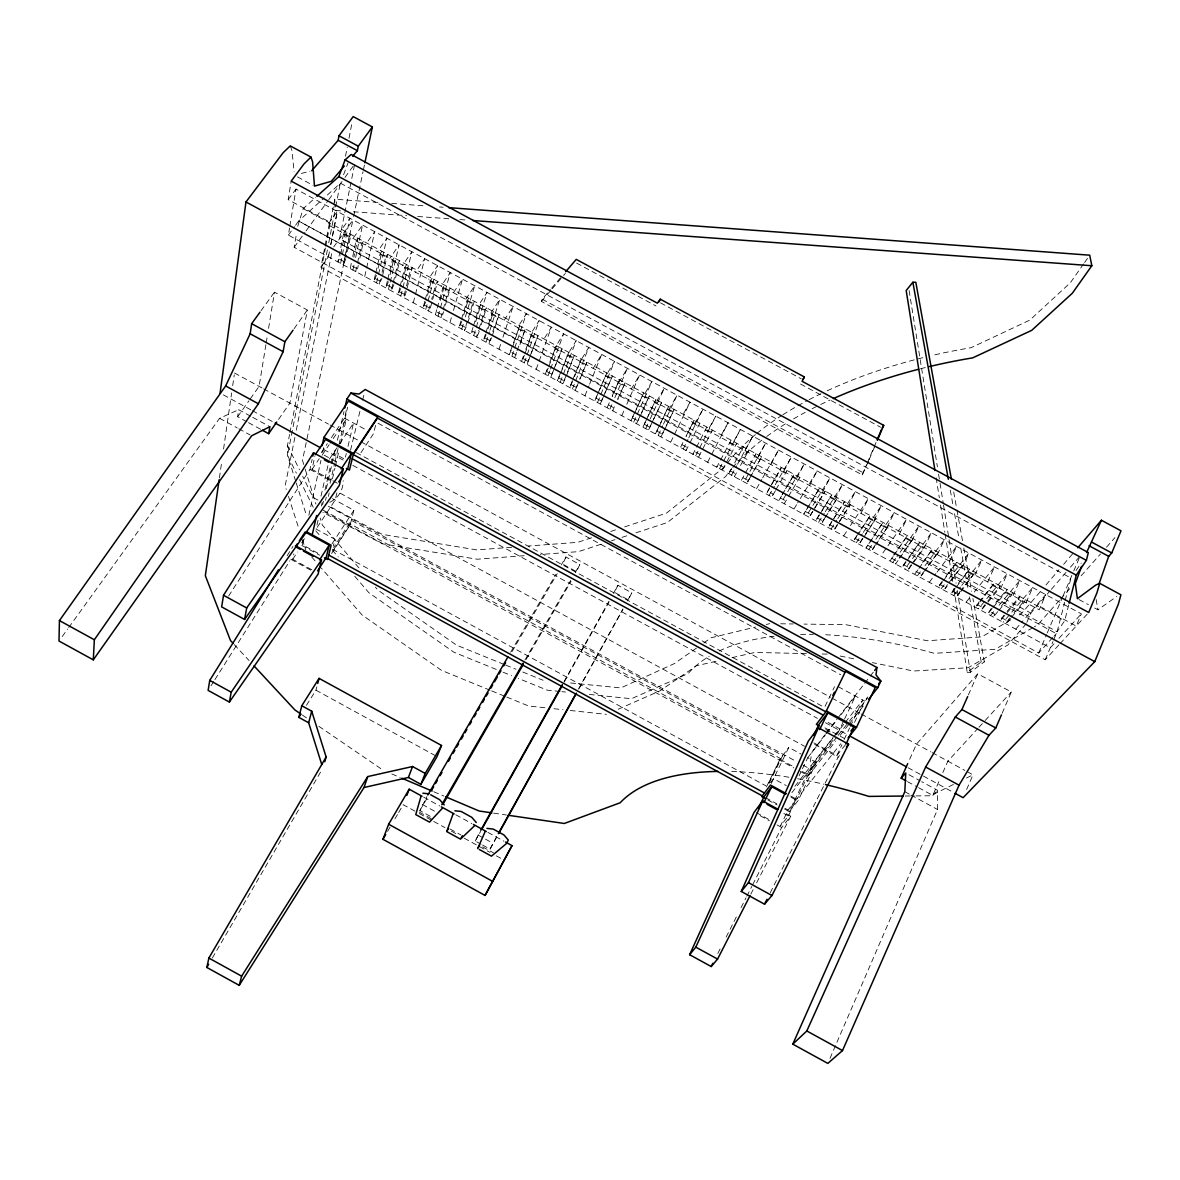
<?xml version="1.0" encoding="UTF-8"?>
<svg xmlns="http://www.w3.org/2000/svg" width="1180" height="1180" viewBox="0 0 1180 1180"><rect width="100%" height="100%" fill="white"/><g stroke="black" fill="none" stroke-linecap="round" stroke-linejoin="round"><path stroke-width="0.75" stroke-dasharray="5 3.75" d="M829.997 1058.357L937.51 809.495L937.569 790.335L921.654 781.662M219.406 477.974L221.752 461.675M223.566 449.02L231.634 392.911M232.681 385.668L234.245 374.812M246.93 421.821L237.623 416.747L238.685 409.696L251.163 416.496M325.105 245.573L329.618 222.061L288.185 199.627L291.195 181.13M265.898 344.707L259.099 386.376L249.894 399.4M266.193 342.893L267.373 335.636M268.568 328.394L274.483 292.153L307.361 310.001L289.852 403.118L277.743 420.567M1054.006 643.764L1050.274 647.835L288.363 235.1L289.543 228.02M289.823 226.25L296.003 189.08L1081.352 613.88L1076.234 626.078L1040.524 606.741M1052.781 637.51L1038.68 653.012L294.159 247.269L296.549 233.286M297.744 226.294L303.186 208.624L315.532 197.532M1058.858 644.944L1045.2 659.782L320.945 267.285L324.766 247.387M295.693 481.233L287.551 455.377L287.478 445.347L289.572 434.491M289.911 432.676L325.4 248.066M325.754 246.251L333.409 206.426M333.748 204.627L334.796 199.199L380.712 202.606M327.362 249.954L287.551 455.377L296.387 473.209M328.733 242.859L335.386 208.506M335.74 206.692L340.622 181.469M345.519 156.247L347.259 147.234M349.015 138.222L352.156 121.997M328.438 256.812L329.456 251.561L328.365 256.768L320.945 267.285M330.828 244.584L337.303 211.412M330.784 244.555L337.303 211.368L327.701 224.687L1039.211 609.795L1045.76 594.631L1024.166 619.471M294.882 437.352L285.132 485.968L286.253 489.449M296.313 430.154L332.023 251.871M340.784 254.084L345.371 231.487L343.483 234.127L337.864 261.916L340.43 255.824M340.607 263.406L342.023 256.444M342.377 254.703L349.855 218.153L340.297 231.501M344.781 257.948L343.351 264.881L345.917 258.789M345.135 256.222L349.074 237.151L350.947 234.51L346.271 257.063M345.725 254.172L302.478 460.377L304.632 467.369M346.109 252.387L352.879 220.114L333.719 246.915M353.631 216.53L363.027 171.734M363.396 169.95L364.531 164.566M351.286 263.406L350.195 268.598L352.038 265.972L357.511 268.937L355.667 271.562L357.156 264.659M352.746 256.488L356.036 240.927L357.923 238.272L353.867 257.314M228.595 596.077L309.986 469.434L312.125 459.433M352.923 270.072L354.089 264.674M355.623 257.461L362.555 225.026L353.041 238.404M311.83 569.763L292.714 559.32L293.879 553.922M331.3 479.906L312.036 469.404L314.824 456.454M357.54 262.933L361.626 243.95L363.499 241.295L358.632 263.76M357.511 268.937L358.263 265.485M303.408 539.968L302.36 544.732L319.795 554.246M308.85 515.232L320.916 460.466M323.748 447.618L322.317 454.138L338.291 462.84M364.738 276.474L374.724 231.605L365.269 245.027M321.004 496.131L328.188 464.433M318.099 520.203L316.078 529.024L334.958 539.319L333.32 545.942M321.329 506.073L322.14 502.533M324.972 490.172L330.621 465.436M331.019 463.681L333.453 453.076L344.236 458.961M375.388 274.527L373.809 281.386L376.42 275.324M375.771 272.816L380.108 253.951L381.966 251.296L376.818 273.598M322.612 504.834L323.423 501.249M326.314 488.697L331.654 465.377M332.067 463.593L335.356 449.241M337.421 440.273L344 411.584M325.533 500.364L326.3 497.09M331.388 437.662L344.531 418.148L346.891 407.926M330.046 483.299L334.545 463.843M334.958 462.073L338.645 446.143M339.044 444.373L347.643 407.218M376.553 282.876L386.893 238.198L377.497 251.635M328.379 496.382L329.191 492.871M332.45 478.815L334.899 468.283M335.312 466.528L338.985 450.731M340.622 443.709L346.33 419.136L330.164 443.164M380.491 279.232L379.296 284.365L381.922 278.303M382.099 272.374L385.698 256.975L387.542 254.305L382.32 276.592M336.89 492.916L335.179 500.084L315.222 530.336M345.43 457.088L346.286 453.503M347.997 446.35L353.558 423.06L339.457 444.108M387.365 281.017L385.727 287.846L388.368 281.784M387.763 279.306L392.247 260.514L394.091 257.86L388.781 280.073M388.471 289.336L389.754 283.997M390.197 282.212L399.179 244.835L389.828 258.317M329.825 502.297C338.173 498.299 343.233 490.172 343.188 480.688M350.519 450.288L360.018 410.935M362.614 400.197L363.897 394.828M392.881 283.997L391.214 290.826L393.869 284.764M393.294 282.3L397.837 263.553L399.681 260.883L394.282 283.053M399.769 287.728L398.073 294.528L400.728 288.481M400.182 286.032L404.829 267.329L406.658 264.659L401.156 286.784M400.817 296.018L411.909 251.724L402.616 265.235M405.286 290.723L403.575 297.507L405.374 294.867L412.248 267.683L410.419 270.353L405.714 289.026M295.56 225.262L298.643 221.044L1057.118 631.713L1064.685 620.754L1068.697 604.971M331.55 553.509L350.15 524.879L353.882 510.291L332.45 498.594M375.565 425.434L373.411 433.856L359.443 454.993M1057.118 631.713L1064.699 602.287M1065.142 600.561L1070.953 578.067L340.43 183.18L325.606 196.618M413.28 302.773L424.741 258.671L415.493 272.211M306.446 705.301L315.945 690.197L316.83 686.819M424.785 301.284L422.986 308.024L425.685 301.992M425.243 299.602L430.199 281.061L432.013 278.377L426.127 300.31M425.729 309.514L427.632 302.493M428.104 300.738L437.574 265.618L428.399 279.188M429.859 305.959L428.488 311.004L430.257 308.349L437.603 281.401L435.803 284.1L431.688 299.233M436.748 309.691L435.346 314.721L437.116 312.051L442.618 315.031L440.848 317.7L442.736 311.004M437.205 308.01L442.795 287.876L444.595 285.191L439.462 303.658M438.09 316.211L450.318 272.506L441.187 286.106M443.208 309.322L448.385 290.914L450.185 288.215L444.034 310.001M442.618 315.031L443.562 311.682M449.934 322.627L451.439 317.405M453.459 310.443L462.516 279.1L453.43 292.743M460.997 320.901L459.02 327.553L461.764 321.55M461.483 319.234L466.911 300.93L468.696 298.23L462.265 319.883M461.778 329.043L463.327 323.836M465.392 316.904L474.714 285.707L465.687 299.381M467.781 322.863L474.301 301.269L472.516 303.968L464.522 330.533L467.28 324.53M473.003 327.391L470.982 334.029L472.723 331.344L478.225 334.324L476.484 337.008L478.534 330.385M473.505 325.739L479.095 307.523L480.865 304.809L475.26 323.055M473.726 335.518L487.03 292.375L478.062 306.077M479.05 328.733L484.7 310.561L486.47 307.847L479.759 329.353M478.225 334.324L479.257 331.005M485.437 334.132L483.358 340.725L486.13 334.737M485.954 332.48L491.691 314.352L493.461 311.638L486.662 333.084M486.101 342.215L489.39 331.905M489.936 330.194L499.789 299.263L490.865 313.01M490.541 338.439L488.859 343.705L491.647 337.731M492.798 331.418L499.066 314.662L492.178 336.079M499.007 349.206L500.704 344.073M502.946 337.244L513.094 306.461L504.229 320.237M512.651 346.773L519.731 325.857L509.155 354.708L512.061 348.528M511.914 356.198L526.398 313.659L517.592 327.465M516.457 352.481L514.672 357.688L516.383 354.988L510.881 352.009M517.061 350.74L525.336 328.881L519.362 346.286M868.392 461.424L862.241 474.906L541.399 301.416L542.181 299.174L550.396 289.557M523.36 356.213L521.545 361.419L524.466 355.239M525.779 349.28L532.342 332.671L525.071 353.513M524.303 362.909L539.157 320.562L530.41 334.397M528.891 359.221L527.062 364.399L537.947 335.71L529.51 357.481M536.177 369.34L551.399 327.185L542.697 341.05M547.196 369.119L545.293 374.281L548.243 368.116M549.733 362.245L556.503 345.755L548.877 366.405M548.051 375.771L549.924 370.741M550.544 369.06L563.627 333.807L554.984 347.702M552.727 372.128L550.809 377.261L562.123 348.793L553.361 370.402M343.587 174.743L348.026 162.914M560.898 372.91L568.701 352.363L557.27 380.771L560.249 374.62M560.235 382.379L576.194 340.607L567.61 354.531M566.429 375.904L574.321 355.401L562.786 383.766L565.766 377.615M572.33 380.683L569.675 387.483L572.669 381.347M572.993 378.972L581.327 359.192L573.332 379.65M572.433 388.987L575.044 382.335M575.707 380.668L588.761 347.407L580.221 361.36M577.212 385.388L575.191 390.477L586.947 362.231L579.896 378.588M584.956 395.772L588.968 385.83M589.631 384.178L601.667 354.384L593.186 368.381M430.213 816.294L419.859 810.616L426.954 796.559M596.8 395.993L594.705 401.053L606.815 372.983L597.493 394.312M597.478 402.542L614.574 361.36L606.137 375.388M602.346 398.988L600.236 404.047L612.435 376.022L603.039 397.306M609.264 402.749L607.125 407.779L608.762 405.035L614.279 408.015L612.656 410.773L614.81 405.743M612.11 396.038L619.456 379.827L612.332 396.627M869.1 459.787L875.354 445.022M862.241 474.906L866.504 464.861M867.212 463.194L876.46 441.438M1045.2 659.782L1052.958 641.522M1053.622 639.944L1056.307 633.63L298.643 221.044L324.249 197.842M609.898 409.268L611.992 404.356M614.78 397.793L627.376 368.293L618.999 382.35M1038.68 653.012L1046.557 634.604M1047.265 632.923L1062.31 597.759M1063.018 596.077L1073.048 572.639M1073.756 570.973L1080.202 555.898L1069.375 568.45M617.686 399.047L625.076 382.866L617.878 399.637M966.641 789.523L972.984 774.817L966.494 771.292M1002.144 713.251L1011.304 691.981L977.733 673.78L916.536 744.108L908.467 761.97M1026.865 622.273L1030.863 613.099L1050.112 590.782M621.786 415.714L623.925 410.817M626.787 404.298L639.634 374.916L631.315 389.017M1011.57 617.14L1024.092 602.523L1025.405 599.529L1010.596 616.845M1026.084 602.685L1032.692 587.566L1003.088 622.273M1003.856 615.134L1000.286 620.754L1018.399 599.44L1019.712 596.446L1004.991 613.807M918.556 787.68L932.79 795.438L939.973 779.11M942.85 772.59L947.879 761.159L977.719 728.606M1009.461 618.173L1005.876 623.778L1010.434 618.468M565.913 556.99L562.727 564.173L576.533 571.695L579.808 564.542L565.913 556.99L561.311 564.925M998.929 610.296L1011.29 595.59L1012.617 592.611L1000.242 607.346M968.382 694.917L977.733 673.78M1013.074 595.649L1019.741 580.56L998.708 605.694M634.766 412.912L643.675 392.94L630.931 420.67L634.029 414.578M993.309 607.258L1005.611 592.508L1006.923 589.528L992.395 606.977M991.274 608.334L987.734 613.954L992.203 608.585M984.725 604.779L981.185 610.414L998.929 588.894L1000.271 585.929L985.831 603.423M1000.507 588.85L1007.233 573.79L978.397 608.895M633.69 422.175L636.61 415.67M637.333 414.047L651.906 381.553L643.631 395.684M980.005 601.992L994.578 582.846L980.241 600.399M640.312 415.921L649.31 395.978L636.463 423.664L639.56 417.573M979.135 601.741L975.595 607.375L978.913 603.334M987.734 581.932L994.519 566.901L974.016 592.331M974.96 575.014L981.804 560.028L961.582 585.59M645.209 422.204L642.938 427.175L655.903 399.548L645.962 420.552M960.83 591.608L975.137 572.33L961.095 590.029M645.696 428.679L649.413 420.596M650.165 418.974L664.281 388.25L656.065 402.41M960.004 591.387L956.508 597.036L959.753 592.965M956.302 587.198L969.459 569.247L955.49 587.006M650.755 425.213L648.469 430.169L661.538 402.601L651.522 423.561M951.419 580.678L962.364 565.412L948.514 583.215M961.966 567.993L968.869 553.037L947.82 580.162M954.428 588.363L950.933 594.012L955.225 588.569M943.676 580.368L956.685 562.344L942.923 580.191M947.452 584.587L943.956 590.251L947.157 586.15M949.649 561.311L956.596 546.399L936.92 572.241M941.861 581.563L938.38 587.227L942.613 581.74M659.281 426.187L668.573 406.407L655.372 433.916L658.514 427.839M924.589 571.459L938.144 552.299L924.648 570.294M937.333 554.644L944.325 539.762L924.928 565.736M658.145 435.405L662.688 425.759M663.455 424.151L677.099 395.197L668.942 409.386M918.984 568.421L932.466 549.231L921.123 564.497M923.615 571.681L920.164 577.359L923.483 572.934M844.142 739.506L849.585 727.986M850.352 726.349L862.772 700.035L844.865 722.898M813.905 742.884L836.9 755.407L841.93 744.772M854.527 722.411L864.601 701.023L867.802 696.967M664.842 429.196L674.193 409.445L660.903 436.91L664.06 430.848M911.196 564.689L907.627 570.56L923.984 548.331L931.418 532.77L904.839 569.055M837.52 733.827L843.759 720.685M844.541 719.048L855.441 696.053L841.03 714.697M796.028 799.996L788.092 809.981L780.511 825.838L788.402 815.985L796.028 799.996L789.936 796.677M784.671 809.111L789.258 811.619L807.164 774.139L816.368 762.413L807.754 757.722L799.096 775.776M800.217 771.381L808.3 775.791L811.25 769.625L837.062 736.777M907.479 560.117L919.707 542.328L906.697 560.19M789.258 811.619L798.344 800.232L816.368 762.413M481.145 844.261L475.216 841.001L479.862 831.871M911.83 540.853L918.94 526.014L896.933 556.665M899.824 558.052L913.055 538.729L899.072 558.125M905.621 561.665L902.066 567.55L906.388 561.606M825.056 706.378L832.151 691.642M832.933 690.005L834.511 686.731M894.234 555.013L907.39 535.661L893.496 555.101M670.683 442.205L690.034 402.188L681.937 416.407M899.411 534.127L906.579 519.333L880.752 556.001M771.263 783.446L788.801 747.383L801.058 754.064M875.722 544.998L888.643 525.513L876.106 543.611M766.469 786.854L779.921 759.271L788.801 747.383M768.593 782.886L780.467 758.548L350.386 523.979L331.757 552.609M769.198 783.24L782.665 755.598L351.316 520.351L333.63 547.535M875.059 545.116L871.548 551.016L874.69 546.502M887.006 527.416L894.219 512.651L873.864 542.136M682.881 442.618L680.476 447.515L682.04 444.727L687.571 447.722L686.008 450.509L689.194 444.462M686.096 436.099L694.12 420.227L686.067 436.556M870.132 541.959L882.979 522.445L865.987 548.007L869.1 543.479M862.521 538.331L859.04 544.246L863.155 538.183M874.041 520.395L881.327 505.674L863.273 532.357M864.188 536.664L875.899 518.625L863.554 536.812M683.235 449.005L687.97 439.447M688.766 437.854L702.97 409.18L694.917 423.443M856.946 535.307L853.479 541.222L856.533 536.679M857.565 535.159L870.235 515.557L857.963 533.788M617.922 585.295L614.441 592.316L628.262 599.838L631.831 592.861L617.922 585.295L613.438 593.304M690.005 442.825L699.755 423.281L698.162 426.098L692.527 423.045M860.987 513.33L868.318 498.639L849.556 526.959M482.62 845.072L490.025 849.128L497.429 835.234M770.26 892.759L838.125 757.221L841.266 753.312M837.254 524.643L833.817 530.572L850.22 504.716L838.242 523.109M847.933 506.264L855.323 491.603L837.83 518.581M695.684 455.746L715.803 416.127L707.808 430.42M831.679 521.634L828.257 527.563L844.556 501.662L832.667 520.1M717.824 953.455L721.142 946.906M726.128 937.082L737.736 914.19M741.055 907.641L746.025 897.818M746.851 896.181L751.837 886.372M752.663 884.735L781.691 827.475L790.733 816.221L782.96 811.973M824.731 517.858L821.31 523.802L824.26 519.185M834.983 499.258L842.432 484.626L825.218 511.751M825.233 517.651L837.49 497.827L825.72 516.324M819.156 514.849L815.749 520.793L819.643 514.627M820.631 513.079L831.841 494.774L820.144 513.3M812.637 511.309L809.244 517.268L825.204 491.175L813.61 509.76M822.49 492.488L829.983 477.9L806.456 515.763M750.819 894.145L753.312 889.278M756.646 882.788L790.733 816.221M807.518 508.049L819.554 488.122L803.683 514.259L806.56 509.598M707.617 462.206L710.891 455.908M711.717 454.329L728.09 422.779L720.154 437.101M809.554 485.496L817.121 470.938L797.68 502.901M796.633 478.505L804.244 463.976L781.485 502.223M782.414 494.464L794.125 474.36L782.06 494.759M769.552 487.989L766.233 493.963L781.426 467.487L770.466 486.411M783.712 471.499L791.382 457.014L775.275 484.7M719.549 468.681L740.391 429.432L732.514 443.798M770.791 464.507L778.52 450.052L762.678 477.885M757.885 457.53L765.658 443.105L744.049 481.956M750.126 477.458L746.822 483.461L749.492 478.697M750.377 477.103L761.675 456.793L751.011 475.865M731.408 468.902L728.812 473.696L730.346 470.894L735.892 473.888L734.358 476.705L737.839 470.319M734.683 462.885L743.326 446.866L741.778 449.713L747.427 452.766L748.976 449.919L738.503 469.094M731.585 475.201L736.674 465.82M737.529 464.271L752.811 436.143L744.978 450.539M578.421 689.164L622.937 608.909M627.391 600.885L631.831 592.861M490.025 849.128L498.049 834.658M579.218 688.294L622.907 609.485M564.143 681.362L608.969 601.313M475.216 841.001L480.614 831.384M564.143 682.173L609.042 601.948M756.528 488.712L761.808 479.434M526.192 659.355L571.046 581.253M524.967 659.974L570.663 580.457M575.235 572.506L579.808 564.542M510.689 652.186L555.795 574.439M419.859 810.616L428.163 796.308M512.032 651.625L557.211 573.716M212.356 957.954L321.048 771.292M769.006 495.467L774.375 486.234M387.556 831.443L390.315 826.723M394.917 818.861L397.69 814.141M398.604 812.563L403.206 804.701L417.661 812.637M775.452 490.688L771.779 496.972L773.269 494.14L767.738 491.131M776.042 489.42L787.075 470.54L785.556 473.401L779.906 470.348M781.485 496.028L778.712 500.733L780.201 497.886L785.747 500.895L784.258 503.727L788.004 497.488M788.55 496.205L799.775 477.413L798.27 480.29L792.621 477.222M793.978 508.993L796.751 504.421M287.124 555.78L292.92 546.443M211.043 685.757L213.964 681.125M214.937 679.592L289.852 560.825M818.537 522.298L824.274 513.256M831.03 529.068L836.856 520.07M332.082 543.729L353.882 510.291M304.425 538.7L300.457 544.703L319.632 555.161M292.714 559.32L297.537 552.019M843.641 535.897L848.582 528.448M329.382 459.153L338.439 445.612M321.27 452.678L327.332 443.665M312.036 469.404L319.234 458.71M322.081 455.17L329.161 444.668M856.252 542.726L862.27 533.832M1076.057 570.574L1081.175 563.067M868.76 549.511L872.846 543.611M1083.594 263.907L1070.319 282.802L1029.83 320.105L970.992 347.731A287.109 131.01 -9.6 0 0 931.315 355.623M1084.612 262.462L1089.715 255.19M237.623 416.747L248.877 400.846M294.071 328.748L307.361 310.001M893.157 556.503L889.956 560.987L891.357 558.096L896.918 561.12L895.532 564.01L898.747 559.541M892.744 562.506L895.886 558.125M261.001 310.783L274.483 292.153M62.23 636.536L67.629 629.058M68.706 627.568L219.598 418.31L238.685 409.696M294.159 247.269L304.971 232.401M306.048 230.911L327.686 201.19M328.763 199.7L343.911 178.888M344.988 177.398L354.723 164.02L339.501 238.817L1030.863 613.099M288.363 235.1L294.528 226.663M912.288 563.214L925.386 545.396M288.185 199.627L296.003 189.08M917.893 569.896L914.588 574.336L915.96 571.43L921.536 574.439M917.376 575.84L920.606 571.518M770.54 782.709L773.564 778.697L786.308 785.644M929.279 582.286L935.829 573.672M824.79 734.919L812.061 751.926L810.38 760.952L811.25 769.625L803.167 765.215M825.912 733.488L836.989 719.136M838.095 717.706L863.598 684.71M864.704 683.279L869.144 677.541M870.25 676.111L873.584 671.803M807.754 757.722L825.499 734.771M826.605 733.341L836.591 720.434M941.168 588.731L946.714 581.593M794.937 786.264L833.139 737.456M834.26 736.01L839.88 728.842L825.808 721.172M843.744 724.328L814.642 761.484L796.603 799.288L840.75 743.769M791.883 792.621L834.496 738.326M838.183 735.347L848.302 722.499M849.423 721.069L867.389 698.221M808.3 775.791L835.632 741.114M840.19 735.332L848.169 725.213M849.305 723.768L864.114 704.976M953.72 595.531L960.461 587.006M836.9 755.407L846.045 743.99M966.051 602.213L969.473 597.98M990.522 615.473L994.032 611.284M997.808 611.638L993.309 616.978L994.622 614.028L989.047 611.019M541.399 301.416L550.972 290.221M552.181 288.82L565.353 273.406M1040.082 591.873L1021.6 613.497L1017.013 616.196M1045.967 584.985L1058.932 569.822M1063.652 564.32L1074.243 551.916M551.576 288.185L562.152 275.84M1051.321 589.38L1068.166 569.851M1026.202 623.807L1007.809 645.032L968.028 667.747L913.497 671.022L872.374 662.614M1015.759 629.132L1022.957 620.857M1059.389 600.384L1037.633 624.928L1034.491 626.742M1060.584 599.012L1070.26 588.112M1081.131 575.825L1100.468 554.01M1106.501 547.181L1114.953 537.638M1053.961 636.212L1056.307 633.63M1058.976 638.321L1081.352 613.88M978.972 727.249L983.943 721.821M985.182 720.464L1011.304 691.981M1060.097 643.601L1088.712 612.509M932.79 795.438L937.569 790.335M953.868 588.717L967.246 672.364L981.214 661.906L984.356 661.818L972.94 598.57M967.246 672.364L970.358 672.275L984.356 661.818M1094.73 608.069L1097.887 609.78L1116.767 596.461M696.48 648.071L674.429 663.558L620.857 687.911L568.421 682.763M703.826 642.908L711.171 637.746L755.554 627.052M1010.891 619.795L981.804 636.861L927.465 640.755L845.647 624.648L804.082 624.102M1032.913 627.642L995.124 649.295L934.339 653.337A313.511 146.025 23.9 0 0 822.681 634.619M953.411 784.479L930.592 795.763L916.063 795.91M966.464 778.033L972.984 774.817M618.173 709.239L659.915 690.875L696.495 665.741L717.809 660.889M591.652 537.755L577.743 542.328L528.139 546.045M610.783 531.457L616.004 529.731M624.692 526.87L666.435 513.138L724.609 466.867A287.109 131.01 -9.6 0 1 726.497 464.3M601.077 544.216L578.421 551.635L540.455 554.482M611.535 540.794L615.016 539.658M621.993 537.372L628.955 535.101M635.932 532.814L667.305 522.548L725.641 476.514A287.714 130.243 -9.5 0 1 731.615 468.814M301.343 173.46L309.986 171.203M766.204 624.5L769.758 623.645M732.013 657.658L755.097 652.407L807.681 653.646M511.619 547.284L476.705 549.895L382.143 534.363L329.176 506.102M524.186 555.692L477.177 559.217L382.409 543.832L322.907 512.371M905.178 796.028L914.249 795.925M780.6 623.778L793.24 623.955M822.18 653.986L829.437 654.163M340.519 210.851L335.017 210.438L334.884 204.022M353.381 211.781L406.658 215.675M417.676 216.486L448.901 218.772M459.92 219.569L467.28 220.1M391.731 203.417L424.8 205.866M439.491 206.957L443.164 207.238M560.058 691.465L547.255 690.167L518.389 678.426M561.887 691.657L565.545 692.026M589.336 694.445L631.433 698.722L688.058 673.618A313.511 146.025 23.9 0 1 709.165 656.331M544.865 707.749L528.552 705.994L506.781 697.085M553.922 708.723L562.993 709.696M570.235 710.478L606.49 714.372M493.668 813.138L506.338 814.996M840.19 656.036L854.497 658.956M504.067 664.428L456.542 645.15L377.807 590L375.447 587.227M505.763 665.122L515.955 669.252M522.74 672.01L543.11 680.27M496.323 669.458L453.872 652.201L368.912 592.758L354.738 576.238M503.108 672.217L511.589 675.668M490.039 690.226L441.497 670.358L362.068 614.986L321.344 568.082M491.721 690.92L505.114 696.392M391.79 773.947L400.182 777.517M433.798 791.765L443.887 796.043M317.936 500.099L313.128 497.532L302.7 476.337M660.49 302.832L801.235 378.81M576.563 263.081L655.992 305.959M800.556 384.016L880.546 427.19M542.181 299.174L863.524 472.915M297.522 176.941L312.936 185.275M1078.963 599.543L1088.417 604.662M303.186 208.624L1064.685 620.754M343.483 234.127L349.074 237.151M356.036 240.927L361.626 243.95M380.108 253.951L385.698 256.975M392.247 260.514L397.837 263.553M404.829 267.329L410.419 270.353M430.199 281.061L435.803 284.1M442.795 287.876L448.385 290.914M466.911 300.93L472.516 303.968M479.095 307.523L484.7 310.561M491.691 314.352L497.311 317.376M517.99 328.586L523.61 331.624M530.617 335.415L536.222 338.454M554.792 348.498L560.412 351.537M567.005 355.106L572.625 358.145M579.646 361.95L585.265 364.989M605.148 375.756L610.768 378.795M617.804 382.6L623.424 385.654M642.053 395.728L647.673 398.781M654.28 402.351L659.915 405.404M666.951 409.209L672.585 412.263M760.141 459.64L754.477 456.586L756.026 453.74L741.276 480.452L742.81 477.635L748.341 480.629M818.065 490.998L823.729 494.066M830.366 497.65L836.03 500.718M843.095 504.553L848.759 507.621M868.805 518.462L874.469 521.53M881.548 525.365L887.213 528.433M905.975 538.582L911.653 541.65M918.306 545.263L923.984 548.331M931.079 552.166L936.758 555.234M955.328 565.294L961.007 568.362M968.102 572.212L973.795 575.279M993.25 585.811L998.929 588.894M1005.611 592.508L1011.29 595.59M1018.399 599.44L1024.092 602.523M339.722 259.305L345.194 262.27M375.638 278.76L381.125 281.725M387.542 285.206L393.029 288.171M399.887 291.888L405.374 294.867M424.771 305.369L430.257 308.349M460.775 324.869L466.277 327.848M485.083 338.041L490.585 341.02M523.256 358.72L528.758 361.7M546.974 371.567L552.491 374.547M558.951 378.043L564.453 381.037M571.341 384.754L576.858 387.748M596.357 398.309L601.874 401.303M632.539 417.912L638.07 420.906M644.546 424.402L650.062 427.396M656.965 431.143L662.496 434.137M805.158 511.412L810.704 514.406M817.209 517.932L822.77 520.941M829.702 524.702L835.263 527.711M854.895 538.346L860.456 541.369M867.403 545.13L872.964 548.139M903.452 564.645L909.013 567.669M939.737 584.307L945.313 587.33M952.275 591.091L957.85 594.115M976.922 604.44L982.498 607.464M1001.599 617.804L1007.174 620.827M377.983 423.207L840.706 674.798M344.531 418.148L365.387 429.491M838.39 686.775L864.601 701.023M234.51 372.998L262.329 388.132M263.656 388.854L328.438 424.107M330.061 424.992L359.207 440.848M360.829 441.733L830.469 697.277M832.092 698.162L859.615 713.133M861.238 714.018L930.873 751.911M932.2 752.634L964.886 770.407M356.286 452.604L824.894 707.676M223.33 394.858L250.839 409.844M252.461 410.728L273.509 422.175M323.689 449.506L343.115 460.082M352.82 465.377L817.415 718.355M825.513 722.765L846.562 734.226M908.069 767.723L953.396 792.4M824.953 727.883L844.792 738.695M252.727 417.351L269.896 426.703M825.735 729.476L830.41 732.028M908.939 774.729L920.061 780.806M248.493 422.676L260.913 429.432M907.479 781.647L916.978 786.824M219.598 418.31L237.224 427.912M238.817 428.783L250.042 434.904M904.809 791.692L909.485 794.229M911.034 795.084L937.51 809.495M332.908 480.776L337.731 483.402M309.986 469.434L331.595 481.204M814.628 744.418L838.125 757.221M340.165 493.211L804.509 746.291M328.365 506.294L796.707 761.69M323.261 510.217L350.15 524.879M779.921 759.271L794.346 767.148M802.356 771.514L807.164 774.139M324.603 511.973L793.742 767.856M790.615 796.013L798.344 800.232M332.509 549.246L765.894 785.836M765.599 797.695L776.853 803.831M784.892 808.226L788.092 809.981M767.856 799.937L777.03 804.937M783.815 813.477L788.402 815.985M756.306 812.607L769.213 819.658M290.826 559.276L311.682 570.678M760.186 815.719L769.404 820.764M777.074 824.953L781.691 827.475M315.945 690.197L437.057 756.572M423.664 797.134L439.727 805.955M455.79 814.775L471.853 823.596M487.915 832.402L503.993 841.222M422.351 804.495L437.22 812.666M478.077 835.086L484.036 838.346M485.526 839.172L492.975 843.258M419.195 812.061L431.408 818.773M450.141 829.053L460.834 834.924M482.635 846.886L493.343 852.771M419.269 813.521L432.116 820.572M433.724 821.457L444.963 827.623M451.38 831.148L456.203 833.803M464.227 838.198L489.921 852.314M496.338 855.839L504.376 860.25M302.375 715.051L309.883 720.183M318.88 726.32L383.382 770.392M234.201 644.531L249.069 660.549M311.771 557.049L316.55 562.565M315.783 530.852L319.323 534.982M332.318 550.101L338.218 556.99M358.927 567.875L322.332 525.026L320.178 518.035M299.602 479.7L313.246 507.267M287.478 445.347L299.499 469.802M290.251 145.892L292.021 150.73L294.086 171.764M288.481 496.382L298.525 527.607M302.434 539.747L305.782 550.146M296.224 482.959L306.534 515.704M305.163 469.109L315.886 504.052M953.691 491.942L956.626 508.211M956.951 510.011L962.496 540.735M963.809 547.962L971.642 591.342M950.298 490.157L953.219 506.426M954.532 513.654L959.075 538.965M960.712 548.007L968.19 589.587M969.488 596.815L981.214 661.906M1096.176 599.499L1097.887 609.78M909.116 290.575L937.407 466.882M938.572 474.154L939.737 481.425M940.032 483.24L943.248 503.241M943.528 505.055L948.779 537.77M949.074 539.585L956.08 583.215M957.246 590.487L970.358 672.275M936.138 477.812L939.339 497.813M940.49 505.084L944.856 532.357M945.15 534.171L952.717 581.445M334.796 199.199L334.855 202.414M731.689 771.499A325.282 134.004 24.6 0 1 789.228 777.296M797.636 778.756A325.282 134.004 24.6 0 1 823.729 784.184M719.181 650.991A313.511 146.025 23.9 0 1 774.051 636.271M800.615 634.427A313.511 146.025 23.9 0 1 813.315 634.368M732.706 467.531A287.714 130.243 -9.5 0 1 762.782 439.462M766.749 436.482A287.714 130.243 -9.5 0 1 787.178 422.735M793.55 418.915A287.714 130.243 -9.5 0 1 805.188 412.366M812.106 408.737A287.714 130.243 -9.5 0 1 817.386 406.082M820.705 404.46A287.714 130.243 -9.5 0 1 830.13 400.035M920.444 368.78A287.714 130.243 -9.5 0 1 925.769 367.452M727.47 463.017A287.109 131.01 -9.6 0 1 755.377 434.624M756.911 433.37A287.109 131.01 -9.6 0 1 781.337 415.744M782.856 414.77A287.109 131.01 -9.6 0 1 807.356 400.58M809.082 399.681A287.109 131.01 -9.6 0 1 820.926 393.722M827.21 390.772A287.109 131.01 -9.6 0 1 924.191 357.334M706.791 427.086L692.926 454.256L694.474 451.453L700.02 454.462L698.457 457.25L712.425 430.14L710.847 432.972L705.212 429.918L706.791 427.086M731.069 440.228L716.776 467.177L718.325 464.374L723.856 467.369L722.322 470.171L736.718 443.282L735.155 446.128L729.52 443.075L731.069 440.228"/><path stroke-width="1.5" d="M259.969 312.213L251.665 323.689L250.145 333.778L225.645 385.949L59.428 620.577L59 641.02L93.294 659.856L251.65 435.774L269.896 426.703L268.671 433.665L262.462 430.287M93.294 659.856L94.356 639.767L258.376 403.767L283.126 351.684L284.882 341.728L293.053 330.194M220.085 393.088L245.971 201.972L283.112 152.736L290.251 145.892L310.974 157.088L312.597 161.837L314.47 186.116L331.27 181.322L344.324 165.997M219.141 479.788L205.335 575.707L230.498 640.534L232.962 643.203M278.421 569.807L209.745 680.403L208.123 690.389L229.377 702.056L318.099 574.173L321.506 559.954L295.428 545.721M223.536 595.28L221.648 606.889L244.584 619.441L339.324 485.423L343.262 468.962L313.541 452.781L223.536 595.28L246.694 607.966L244.584 619.441M229.377 702.056L231.206 692.188L321.506 559.954M311.712 170.746L338.159 140.302L339.014 135.774L353.204 116.599L372.364 126.939L364.9 162.781M352.643 156.247L357.393 150.686L358.292 146.187L372.364 126.939M312.833 456.114L313.541 452.781M206.839 967.452L208.875 958.057L326.137 756.985L311.712 711.201L301.785 705.758L319.057 678.367L441.526 745.465L437.057 756.572L420.862 784.317L408.383 777.473L364.03 787.503L239.216 985.344L206.839 967.452L208.683 964.281M322.096 445.789L323.925 437.411L348.469 401.112L377.718 417.012L353.513 453.503L349.457 470.083L346.374 468.401M312.228 534.879L316.609 515.498M344.826 408L346.876 399.032L350.917 393.058L359.118 394.002L365.195 389.474L876.902 667.497L876.032 674.916L880.855 681.081L877.773 687.645L868.672 699.194M299.307 540.853L305.148 532.047L329.191 545.16L326.137 557.712L317.553 570.899M315.163 454.846L325.547 439.476L351.404 453.548L347.879 468.062L338.749 481.868M1069.139 603.216L1076.278 575.147L1086.382 560.352L1088.329 552.579L351.183 154.477L345.062 159.905L338.837 176.587L316.904 196.308M321.801 764.64L308.659 722.765L298.835 717.381L301.785 705.758M317.73 683.441L319.057 678.367M239.216 985.344L241.635 976.17L367.747 776.573L412.572 766.513L425.184 773.431L420.862 784.317M308.659 722.765L311.712 711.201M420.906 796.692L415.758 814.584L429.52 822.136L442.264 808.403M324.751 761.764L326.137 756.985M955.018 793.285L963.116 797.695L1094.76 661.641L1118.33 604.219L1120.926 594.794L1099.716 583.333L1097.002 592.685L1088.712 612.509L291.195 181.13L303.953 163.991L310.974 157.088M364.03 787.503L367.747 776.573M1098.964 583.997L1108.698 556.341L1111.737 552.948L1121 530.823L1101.412 520.247L1077.783 547.771M452.943 814.259L446.719 831.59L460.48 839.142L474.316 826M1081.559 566.371L1075.334 583.554L1077.384 598.688L1095.719 585.088L1099.716 583.333M1086.559 552.609L1101.412 520.247M505.601 842.107L512.017 845.632L485.054 895.428L382.954 839.305L388.663 824.23L409.195 789.199L422.057 796.264M408.383 777.473L412.572 766.513M406.805 795.409L409.195 789.199M877.448 440.111L883.702 425.346L802.061 381.273L804.332 376.936L660.284 299.189L657.378 303.171L576.253 259.379L565.677 271.725M877.168 439.771L881.431 429.726M905.901 780.791L901.151 778.195L905.753 773.003L904.809 791.692L792.798 1044.152L827.829 1063.401L842.505 1050.569L959.045 785.187L988.973 735.273L995.802 727.957L1001.437 714.874M477.694 848.597L485.01 831.856M792.798 1044.152L806.81 1030.966L925.636 767.015L955.328 716.998L961.907 709.549L967.674 696.539M741.261 891.446L808.359 741.011L818.433 727.78L848.582 744.197L771.956 895.517L764.537 904.19L741.261 891.446L748.445 882.64L818.433 727.78M901.151 778.195L907.745 763.593M749.993 895.768L717.573 959.089L711.201 966.538L689.636 954.709L754.05 812.371L762.737 800.94L778.284 809.436M689.636 954.709L695.802 947.142L762.737 800.94M848.096 737.869L856.518 727.323L875.25 687.483L845.558 671.346L825.867 711.835L353.248 454.566L377.453 418.074L844.91 672.217M846.045 743.99L853.981 727.146L827.74 712.853L818.846 724.564L813.758 735.155M819.687 729.638L827.74 712.853M832.815 695.448L834.408 692.159M758.607 807.872L763.991 796.81L771.676 786.706L785.379 794.184M763.947 802.621L771.676 786.706M658.897 301.977L660.284 299.189M764.537 904.19L766.985 899.293M711.201 966.538L712.853 963.264M485.054 895.428L512.017 845.632M802.842 379.665L804.332 376.936M478.328 847.461L479.567 845.205M498.314 833.626L575.751 693.988M498.948 833.051L576.533 693.132M461.115 838.021L462.368 835.765M447.338 830.455L448.606 828.213M480.762 830.278L562.344 684.562M482.414 828.168L562.344 685.374M442.884 804.391L523.448 664.134M441.792 804.701L523.138 663.16M427.868 794.981L507.931 656.936M431.836 789.951L433.68 786.765M435.523 783.579L437.367 780.408M440.14 775.629L441.984 772.458M448.43 761.321L450.273 758.15M453.046 753.371L454.89 750.2M456.734 747.014L458.577 743.843M461.336 739.064L463.18 735.892M465.023 732.706L466.867 729.52M469.64 724.756L471.484 721.585M474.242 716.806L476.086 713.635M477.93 710.449L479.773 707.263M482.546 702.498L484.39 699.312M486.234 696.141L488.077 692.955M490.836 688.191L492.68 685.005M494.523 681.834L497.281 677.054M499.125 673.883L500.969 670.697M503.742 665.933L505.586 662.747M882.139 428.06L883.702 425.346M382.954 839.305L385.713 834.585M425.184 773.431L441.526 745.465M298.835 717.381L300.738 714.357M319.559 559.91L329.191 545.16M341.153 468.991L351.404 453.548M295.428 546.724L297.375 543.788M268.671 433.665L276.74 422.027M246.694 607.966L343.262 468.962M448.68 207.636L1089.715 255.19L1091.825 265.736L1072.355 293.215L1031.704 330.356L972.704 357.865A287.714 130.243 -9.5 0 0 929.338 366.596M874.69 670.373L876.902 667.497M878.613 683.928L880.855 681.081L350.917 393.058M850.913 730.995L853.981 727.146M846.488 746.807L848.582 744.197M951.404 479.287L915.827 282.3L912.863 282.241L906.181 290.516L934.973 470.54M903.349 796.043L868.863 796.412A325.282 134.004 24.6 0 0 825.499 784.597M472.782 220.513L1091.825 265.736M422.882 793.211L428.915 793.801M454.89 810.778L461.085 811.442L471.808 817.342L476.263 822.504M486.942 828.36L493.27 829.112L504.007 834.998L508.329 840.101L506.397 843.597L491.47 856.164L479.228 849.438M491.853 812.873L479.169 811.014L445.553 796.765M508.152 815.262L564.32 823.478L620.178 802.754A325.282 134.004 24.6 0 1 718.045 771.41M401.864 778.225L432.116 791.057M339.014 135.774L358.292 146.187M1092.031 542.313L1111.737 552.948M338.159 140.302L357.393 150.686M1089.052 545.735L1108.698 556.341M345.062 159.905L1086.382 560.352M338.837 176.587L1076.278 575.147M245.971 201.972L1094.76 661.641M251.665 323.689L284.882 341.728M961.907 709.549L995.802 727.957M250.145 333.778L283.126 351.684M955.328 716.998L988.973 735.273M346.876 399.032L877.773 687.645M323.925 437.411L353.513 453.503M856.518 727.323L826.502 710.994L816.368 724.373L819.51 726.084M225.645 385.949L258.376 403.767M925.636 767.015L959.045 785.187M352.23 458.74L823.315 715.213M275.132 423.06L320.444 447.736M849.792 735.996L906.461 766.838M324.338 459.831L328.925 462.339M306.726 531.87L331.123 545.19L327.627 559.526L324.426 557.786M786.44 793.742L770.481 785.025L761.734 796.588L764.788 798.255M328.704 555.087L764.448 793.004M327.848 558.642L762.265 795.881M297.036 547.609L300.251 549.364M303.467 551.119L313.128 556.4M767 804.288L776.175 809.303M748.445 882.64L771.956 895.517M430.7 794.789L439.639 799.686L444.226 804.922M441.335 806.84L454.182 813.89M473.46 824.466L486.308 831.531M209.745 680.403L231.206 692.188M695.802 947.142L717.573 959.089M59.428 620.577L94.356 639.767M806.81 1030.966L842.505 1050.569M388.663 824.23L492.458 881.254M208.875 958.057L241.635 976.17M300.87 714.033L294.882 709.932L254.01 665.889M912.863 282.241L948.337 479.301M833.36 398.589A287.714 130.243 -9.5 0 1 918.674 369.237"/></g></svg>
